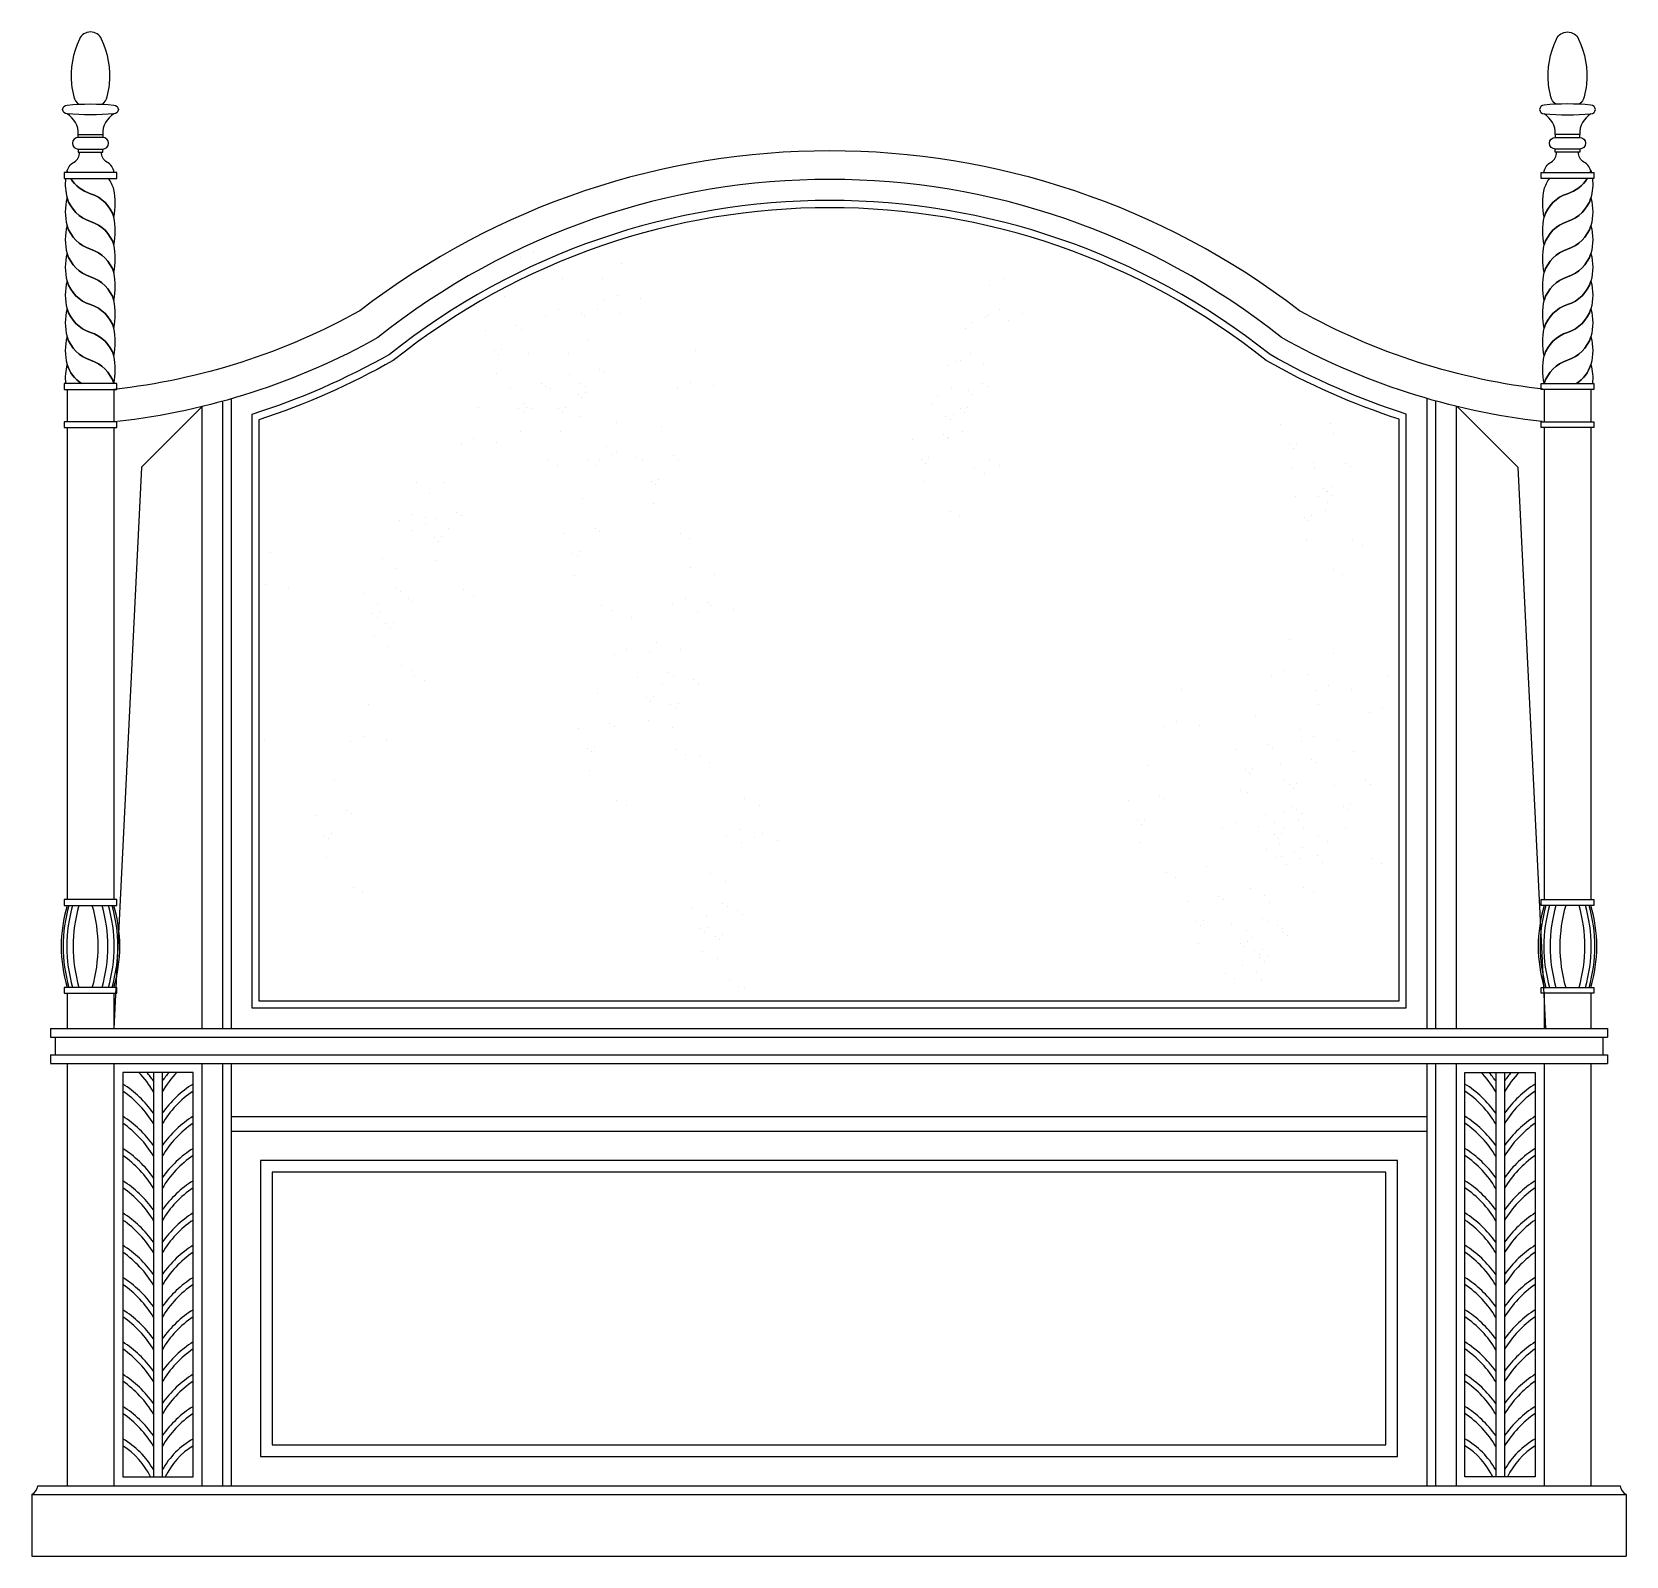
# Model space of a CAD drawing. Header units: metres. Extents: x -892 to 1828, y 5869 to 8469.
import ezdxf

# ---------------------------------------------------------------- set-up
doc = ezdxf.new("R2010")
doc.units = ezdxf.units.M
for name, color, linetype in [('2', 2, 'Continuous'), ('3', 3, 'Continuous'), ('4', 4, 'Continuous'), ('7', 7, 'Continuous'), ('BH', 3, 'Continuous')]:
    doc.layers.add(name, color=color, linetype=linetype)

msp = doc.modelspace()

# ---------------------------------------------------------------- linework, layer by layer
at = {"layer": '2'}
msp.add_line((-892.49, 5869.37), (1827.51, 5869.37), dxfattribs=at)
at = {"layer": '3'}
for p, q in [((-567.49, 7838.39), (-567.49, 6769.37)), ((1502.51, 7839.04), (1502.51, 6769.37)), ((-892.49, 5974.37), (756.9, 5974.37)), ((756.9, 5974.37), (1827.51, 5974.37))]:
    msp.add_line(p, q, dxfattribs=at)
for points in [[(-813.28, 8289.37), (-813.28, 8294.37), (-771.69, 8294.37), (-771.69, 8289.37)], [(-813.28, 8269.37), (-813.28, 8264.37), (-771.69, 8264.37), (-771.69, 8269.37)], [(1748.31, 8289.37), (1748.31, 8294.37), (1706.72, 8294.37), (1706.72, 8289.37)], [(1748.31, 8269.37), (1748.31, 8264.37), (1706.72, 8264.37), (1706.72, 8269.37)], [(-602.49, 7829.46), (-705.53, 7726.93), (-752.49, 6769.37)], [(1539.88, 7829.46), (1642.93, 7726.93), (1689.88, 6769.37)]]:
    msp.add_lwpolyline(points, dxfattribs=at)
for points in [[(1452.51, 6804.37), (1452.51, 7817.25, -0.05), (1220, 7918.72, 0.35), (-282.61, 7918.72, -0.05), (-517.49, 7816.51), (-517.49, 6804.37)], [(1440.51, 6816.37), (1440.51, 7808.47, -0.05), (1213.27, 7908.75, 0.35), (-275.87, 7908.75, -0.05), (-505.49, 7807.71), (-505.49, 6816.37)]]:
    msp.add_lwpolyline(points, format="xyb", close=True, dxfattribs=at)
at = {"layer": '4'}
for p, q in [((-813.28, 8264.37), (-813.28, 8264.37)), ((-771.69, 8264.37), (-771.69, 8264.37)), ((1706.72, 8264.37), (1706.72, 8264.37)), ((1748.31, 8264.37), (1748.31, 8264.37)), ((-832.49, 7859.37), (-832.49, 7804.37)), ((-752.49, 7859.37), (-752.49, 7804.37)), ((1687.51, 7859.37), (1687.51, 7804.37)), ((1767.51, 7859.37), (1767.51, 7804.37)), ((-602.49, 7829.46), (-602.49, 6769.37)), ((1537.51, 7830.02), (1537.51, 6769.37)), ((-832.49, 7794.37), (-832.49, 6989.37)), ((-752.49, 7794.37), (-752.49, 6989.37)), ((1687.51, 7794.37), (1687.51, 6989.37)), ((1767.51, 7794.37), (1767.51, 6989.37)), ((-832.49, 6829.37), (-832.49, 6769.37)), ((-752.49, 6829.37), (-752.49, 6769.37)), ((1687.51, 6829.37), (1687.51, 6769.37)), ((1767.51, 6829.37), (1767.51, 6769.37)), ((-860.49, 6769.37), (1795.51, 6769.37)), ((-860.49, 6769.37), (-860.49, 6754.37)), ((-852.49, 6754.37), (-852.49, 6724.37)), ((1787.51, 6754.37), (1787.51, 6724.37)), ((1795.51, 6769.37), (1795.51, 6754.37)), ((-860.49, 6724.37), (-860.49, 6710.02)), ((1795.51, 6724.37), (1795.51, 6709.37)), ((-860.49, 6709.37), (1795.51, 6709.37)), ((-832.49, 6709.37), (-832.49, 5989.37)), ((-752.49, 6709.37), (-752.49, 5989.37)), ((-602.49, 6709.37), (-602.49, 5989.37)), ((-552.49, 6709.37), (-552.49, 5989.37)), ((1487.51, 6709.37), (1487.51, 5989.37)), ((1537.51, 6709.37), (1537.51, 5989.37)), ((1687.51, 6709.37), (1687.51, 5989.37)), ((1767.51, 6709.37), (1767.51, 5989.37)), ((-882.49, 5989.37), (766.21, 5989.37)), ((766.21, 5989.37), (1817.51, 5989.37)), ((-892.49, 5974.37), (-892.49, 5869.37)), ((1827.51, 5974.37), (1827.51, 5869.37))]:
    msp.add_line(p, q, dxfattribs=at)
for points in [[(-772.72, 8345.76, 0.18), (-763.94, 8358.66, 0.03), (-759.88, 8379.82, 0.13), (-773.51, 8456.73, 0.66), (-811.46, 8456.73, 0.13), (-825.09, 8379.82, 0.03), (-821.03, 8358.66, 0.18), (-812.25, 8345.76)], [(1707.75, 8345.76, -0.18), (1698.97, 8358.66, -0.03), (1694.91, 8379.82, -0.13), (1708.54, 8456.73, -0.66), (1746.49, 8456.73, -0.13), (1760.12, 8379.82, -0.03), (1756.06, 8358.66, -0.18), (1747.28, 8345.76)], [(-832.49, 8229.37, -0.27), (-820.36, 8247.1, 0.27), (-811.15, 8264.37, 0.27)], [(-752.49, 8229.37, 0.27), (-764.61, 8247.1, -0.27), (-773.82, 8264.37, -0.27)], [(1689.88, 7859.37, -0.1), (1270.27, 7993.68, 0.34), (-332.87, 7993.68, -0.1), (-752.49, 7859.37)], [(1687.51, 8229.37, -0.27), (1699.64, 8247.1, 0.27), (1708.85, 8264.37, 0.27)], [(1767.51, 8229.37, 0.27), (1755.39, 8247.1, -0.27), (1746.18, 8264.37, -0.27)], [(1684.05, 7804.68, -0.1), (1239.6, 7947.84, 0.35), (-302.2, 7947.84, -0.1), (-746.65, 7804.68, -0.1)]]:
    msp.add_lwpolyline(points, format="xyb", dxfattribs=at)
for points in [[(-752.49, 8329.37, -0.04), (-832.49, 8329.37, -1), (-832.49, 8344.37, -0.05), (-752.49, 8344.37, -1)], [(1687.51, 8329.37, 0.04), (1767.51, 8329.37, 1), (1767.51, 8344.37, 0.05), (1687.51, 8344.37, 1)], [(-771.69, 8289.37), (-813.28, 8289.37, 1), (-813.28, 8269.37), (-771.69, 8269.37, 1)], [(1706.72, 8289.37), (1748.31, 8289.37, -1), (1748.31, 8269.37), (1706.72, 8269.37, -1)]]:
    msp.add_lwpolyline(points, format="xyb", close=True, dxfattribs=at)
for points in [[(-747.49, 8229.37), (-837.49, 8229.37), (-837.49, 8219.37), (-747.49, 8219.37)], [(1682.51, 8229.37), (1772.51, 8229.37), (1772.51, 8219.37), (1682.51, 8219.37)], [(-747.49, 7869.37), (-837.49, 7869.37), (-837.49, 7859.37), (-747.49, 7859.37)], [(1682.51, 7869.37), (1772.51, 7869.37), (1772.51, 7859.37), (1682.51, 7859.37)], [(-747.49, 7804.37), (-837.49, 7804.37), (-837.49, 7794.37), (-747.49, 7794.37)], [(1682.51, 7804.37), (1772.51, 7804.37), (1772.51, 7794.37), (1682.51, 7794.37)], [(-747.49, 6989.37), (-837.49, 6989.37), (-837.49, 6979.37), (-747.49, 6979.37)], [(1682.51, 6989.37), (1772.51, 6989.37), (1772.51, 6979.37), (1682.51, 6979.37)], [(-747.49, 6839.37), (-837.49, 6839.37), (-837.49, 6829.37), (-747.49, 6829.37)], [(1682.51, 6839.37), (1772.51, 6839.37), (1772.51, 6829.37), (1682.51, 6829.37)]]:
    msp.add_lwpolyline(points, close=True, dxfattribs=at)
for centre, radius, start, end in [((-851.41, 8296.21), 38.18, 357.23, 60.29), ((-733.56, 8296.21), 38.18, 119.71, 182.77), ((1668.59, 8296.21), 38.18, 357.23, 60.29), ((1786.44, 8296.21), 38.18, 119.71, 182.77), ((-590.97, 6909.37), 251.46, 163.84, 196.16), ((-994, 6909.37), 251.46, 343.84, 16.16), ((1929.03, 6909.37), 251.46, 163.84, 196.16), ((1526, 6909.37), 251.46, 343.84, 16.16), ((-903.47, 5992.52), 21.22, 301.17, 351.45), ((1838.5, 5992.52), 21.22, 188.55, 238.83)]:
    msp.add_arc(centre, radius, start, end, dxfattribs=at)
at = {"layer": '7'}
for p, q in [((-552.49, 7842.58), (-552.49, 6769.37)), ((1487.51, 7843.26), (1487.51, 6769.37)), ((-860.49, 6754.37), (1795.51, 6754.37)), ((-860.49, 6724.37), (1795.51, 6724.37)), ((-567.49, 6709.37), (-567.49, 5989.37)), ((1502.51, 6709.37), (1502.51, 5989.37)), ((-552.49, 6619.37), (1487.51, 6619.37)), ((-552.49, 6594.37), (1487.51, 6594.37)), ((1417.51, 6059.37), (1417.51, 6524.37))]:
    msp.add_line(p, q, dxfattribs=at)
for points in [[(-835.03, 8219.37, 0.09), (-832.49, 8185.98, 0.24), (-792.49, 8145.98, -0.24), (-752.49, 8105.98, 0.1), (-752.49, 8153.31, 0.24), (-792.49, 8193.31, -0.18), (-826.06, 8219.37)], [(-831.09, 8229.37, -0.02), (-832.49, 8233.31, 0.01), (-833.43, 8229.37, 0.01)], [(-826.06, 8219.37, 0.18), (-792.49, 8193.31, -0.24), (-752.49, 8153.31, 0.1), (-752.49, 8200.63, 0.09), (-762.23, 8219.37)], [(1770.06, 8219.37, -0.09), (1767.51, 8185.98, -0.24), (1727.51, 8145.98, 0.24), (1687.51, 8105.98, -0.1), (1687.51, 8153.31, -0.24), (1727.51, 8193.31, 0.18), (1761.09, 8219.37)], [(1761.09, 8219.37, -0.18), (1727.51, 8193.31, 0.24), (1687.51, 8153.31, -0.1), (1687.51, 8200.63, -0.09), (1697.26, 8219.37)], [(1766.12, 8229.37, 0.02), (1767.51, 8233.31, -0.01), (1768.46, 8229.37, -0.01)], [(-752.49, 7869.37, 0.24), (-792.49, 7909.37, -0.24), (-832.49, 7949.37, 0.13), (-832.49, 7902.05, 0.17), (-807.82, 7869.37)], [(1687.51, 7869.37, -0.24), (1727.51, 7909.37, 0.24), (1767.51, 7949.37, -0.13), (1767.51, 7902.05, -0.17), (1742.85, 7869.37)], [(-807.82, 7869.37, -0.17), (-832.49, 7902.05, 0.09), (-835.1, 7869.37)], [(1742.85, 7869.37, 0.17), (1767.51, 7902.05, -0.09), (1770.13, 7869.37)]]:
    msp.add_lwpolyline(points, format="xyb", dxfattribs=at)
for points in [[(-832.49, 8138.66, 0.24), (-792.49, 8098.66, -0.24), (-752.49, 8058.66, 0.1), (-752.49, 8105.98, 0.24), (-792.49, 8145.98, -0.24), (-832.49, 8185.98, 0.13)], [(1767.51, 8138.66, -0.24), (1727.51, 8098.66, 0.24), (1687.51, 8058.66, -0.1), (1687.51, 8105.98, -0.24), (1727.51, 8145.98, 0.24), (1767.51, 8185.98, -0.13)], [(-832.49, 8091.34, 0.24), (-792.49, 8051.34, -0.24), (-752.49, 8011.34, 0.1), (-752.49, 8058.66, 0.24), (-792.49, 8098.66, -0.24), (-832.49, 8138.66, 0.13)], [(1767.51, 8091.34, -0.24), (1727.51, 8051.34, 0.24), (1687.51, 8011.34, -0.1), (1687.51, 8058.66, -0.24), (1727.51, 8098.66, 0.24), (1767.51, 8138.66, -0.13)], [(-832.49, 8044.01, 0.24), (-792.49, 8004.01, -0.24), (-752.49, 7964.01, 0.1), (-752.49, 8011.34, 0.24), (-792.49, 8051.34, -0.24), (-832.49, 8091.34, 0.13)], [(1767.51, 8044.01, -0.24), (1727.51, 8004.01, 0.24), (1687.51, 7964.01, -0.1), (1687.51, 8011.34, -0.24), (1727.51, 8051.34, 0.24), (1767.51, 8091.34, -0.13)], [(-832.49, 7996.69, 0.24), (-792.49, 7956.69, -0.24), (-752.49, 7916.69, 0.1), (-752.49, 7964.01, 0.24), (-792.49, 8004.01, -0.24), (-832.49, 8044.01, 0.13)], [(1767.51, 7996.69, -0.24), (1727.51, 7956.69, 0.24), (1687.51, 7916.69, -0.1), (1687.51, 7964.01, -0.24), (1727.51, 8004.01, 0.24), (1767.51, 8044.01, -0.13)], [(-832.49, 7949.37, 0.24), (-792.49, 7909.37, -0.24), (-752.49, 7869.37, 0.1), (-752.49, 7916.69, 0.24), (-792.49, 7956.69, -0.24), (-832.49, 7996.69, 0.13)], [(1767.51, 7949.37, -0.24), (1727.51, 7909.37, 0.24), (1687.51, 7869.37, -0.1), (1687.51, 7916.69, -0.24), (1727.51, 7956.69, 0.24), (1767.51, 7996.69, -0.13)]]:
    msp.add_lwpolyline(points, format="xyb", close=True, dxfattribs=at)
for points in [[(-617.49, 6004.37), (-617.49, 6694.37), (-737.49, 6694.37), (-737.49, 6004.37)], [(1552.51, 6004.37), (1552.51, 6694.37), (1672.51, 6694.37), (1672.51, 6004.37)]]:
    msp.add_lwpolyline(points, close=True, dxfattribs=at)
for points in [[(1437.51, 6039.37), (1437.51, 6544.37), (-502.49, 6544.37), (-502.49, 6039.37), (1437.51, 6039.37)], [(1417.51, 6524.37), (-482.49, 6524.37), (-482.49, 6059.37), (1417.51, 6059.37)]]:
    msp.add_lwpolyline(points, dxfattribs=at)
at = {"layer": 'BH'}
for p, q in [((-58.25, 8084.68), (-58.25, 8084.68)), ((-36.48, 8093.79), (-36.48, 8093.79)), ((2.96, 8087.63), (2.96, 8087.63)), ((113.88, 8073.93), (113.88, 8073.93)), ((13.4, 8049.28), (13.4, 8049.28)), ((80.38, 8049.28), (80.38, 8049.28)), ((741.87, 8036.96), (741.87, 8036.96)), ((766.99, 8049.28), (766.99, 8049.28)), ((-86.59, 8018.73), (-86.59, 8018.73)), ((84.09, 8010.75), (84.09, 8010.75)), ((105.86, 8019.86), (105.86, 8019.86)), ((145.3, 8013.7), (145.3, 8013.7)), ((-16.39, 7986.11), (-16.39, 7986.11)), ((5.38, 7995.21), (5.38, 7995.21)), ((44.82, 7989.05), (44.82, 7989.05)), ((50.6, 7986.11), (50.6, 7986.11)), ((72.37, 7995.21), (72.37, 7995.21)), ((111.81, 7989.05), (111.81, 7989.05)), ((712.08, 7973.79), (712.08, 7973.79)), ((733.85, 7982.89), (733.85, 7982.89)), ((737.2, 7986.11), (737.2, 7986.11)), ((758.97, 7995.21), (758.97, 7995.21)), ((773.29, 7976.73), (773.29, 7976.73)), ((798.41, 7989.05), (798.41, 7989.05)), ((-118.41, 7959.45), (-118.41, 7959.45)), ((-65.62, 7967.98), (-65.62, 7967.98)), ((-57.19, 7962.39), (-57.19, 7962.39)), ((55.75, 7944.8), (55.75, 7944.8)), ((700, 7963.03), (700, 7963.03)), ((-103.62, 7924.96), (-103.62, 7924.96)), ((-96.31, 7918.73), (-96.31, 7918.73)), ((-90.95, 7927.34), (-90.95, 7927.34)), ((-44.72, 7920.16), (-44.72, 7920.16)), ((22.26, 7920.16), (22.26, 7920.16)), ((239.47, 7926.06), (239.47, 7926.06)), ((708.86, 7920.16), (708.86, 7920.16)), ((76.72, 7894.05), (76.72, 7894.05)), ((85.15, 7888.46), (85.15, 7888.46)), ((670.21, 7899.86), (670.21, 7899.86)), ((683.75, 7907.84), (683.75, 7907.84)), ((691.99, 7908.96), (691.99, 7908.96)), ((731.43, 7902.8), (731.43, 7902.8)), ((-100.22, 7886.98), (-100.22, 7886.98)), ((-76.54, 7860.88), (-76.54, 7860.88)), ((-23.76, 7869.41), (-23.76, 7869.41)), ((-15.33, 7863.82), (-15.33, 7863.82)), ((-9.55, 7860.88), (-9.55, 7860.88)), ((23.94, 7885.52), (23.94, 7885.52)), ((43.23, 7869.41), (43.23, 7869.41)), ((51.66, 7863.82), (51.66, 7863.82)), ((209.69, 7862.89), (209.69, 7862.89)), ((231.46, 7871.99), (231.46, 7871.99)), ((270.9, 7865.83), (270.9, 7865.83)), ((677.05, 7860.88), (677.05, 7860.88)), ((729.83, 7869.41), (729.83, 7869.41)), ((738.26, 7863.82), (738.26, 7863.82)), ((-54.1, 7836.21), (-54.1, 7836.21)), ((38.72, 7851.03), (38.72, 7851.03)), ((46.03, 7844.8), (46.03, 7844.8)), ((51.4, 7853.41), (51.4, 7853.41)), ((641.88, 7833.9), (641.88, 7833.9)), ((651.93, 7848.55), (651.93, 7848.55)), ((704.71, 7857.09), (704.71, 7857.09)), ((713.14, 7851.5), (713.14, 7851.5)), ((-130.42, 7828.99), (-130.42, 7828.99)), ((-130.42, 7828.99), (-130.42, 7828.99)), ((-61.76, 7826.38), (-61.76, 7826.38)), ((-54.45, 7820.15), (-54.45, 7820.15)), ((-49.08, 7828.76), (-49.08, 7828.76)), ((-37.74, 7827.54), (-37.74, 7827.54)), ((5.23, 7826.38), (5.23, 7826.38)), ((12.54, 7820.15), (12.54, 7820.15)), ((17.9, 7828.76), (17.9, 7828.76)), ((42.12, 7813.04), (42.12, 7813.04)), ((666.71, 7814.06), (666.71, 7814.06)), ((674.02, 7807.83), (674.02, 7807.83)), ((679.39, 7816.44), (679.39, 7816.44)), ((691.83, 7826.38), (691.83, 7826.38)), ((699.14, 7820.15), (699.14, 7820.15)), ((704.51, 7828.76), (704.51, 7828.76)), ((-58.36, 7788.4), (-58.36, 7788.4)), ((8.63, 7788.4), (8.63, 7788.4)), ((105.5, 7802.85), (105.5, 7802.85)), ((181.35, 7796.94), (181.35, 7796.94)), ((662.85, 7783.16), (662.85, 7783.16)), ((695.23, 7788.4), (695.23, 7788.4)), ((1238.05, 7799.27), (1238.05, 7799.27)), ((1323.32, 7801.28), (1323.32, 7801.28)), ((1328.48, 7784.62), (1328.48, 7784.62)), ((-160.21, 7765.82), (-160.21, 7765.82)), ((-160.21, 7765.82), (-160.21, 7765.82)), ((-138.43, 7774.92), (-138.43, 7774.92)), ((-138.43, 7774.92), (-138.43, 7774.92)), ((-98.99, 7768.76), (-98.99, 7768.76)), ((-98.99, 7768.76), (-98.99, 7768.76)), ((88.24, 7762.28), (88.24, 7762.28)), ((104.6, 7753.61), (104.6, 7753.61)), ((610.06, 7774.62), (610.06, 7774.62)), ((670.11, 7776.08), (670.11, 7776.08)), ((671.28, 7777.57), (671.28, 7777.57)), ((1252.84, 7764.77), (1252.84, 7764.77)), ((1260.15, 7758.54), (1260.15, 7758.54)), ((1265.51, 7767.15), (1265.51, 7767.15)), ((-12.24, 7737.64), (-12.24, 7737.64)), ((4.13, 7728.97), (4.13, 7728.97)), ((54.75, 7737.64), (54.75, 7737.64)), ((71.11, 7728.97), (71.11, 7728.97)), ((75.72, 7739.67), (75.72, 7739.67)), ((97.49, 7748.78), (97.49, 7748.78)), ((136.93, 7742.62), (136.93, 7742.62)), ((149.54, 7737.66), (149.54, 7737.66)), ((202.32, 7746.19), (202.32, 7746.19)), ((210.75, 7740.6), (210.75, 7740.6)), ((624.85, 7740.13), (624.85, 7740.13)), ((632.15, 7733.9), (632.15, 7733.9)), ((637.52, 7742.51), (637.52, 7742.51)), ((716.23, 7725.31), (716.23, 7725.31)), ((741.35, 7737.64), (741.35, 7737.64)), ((757.71, 7728.97), (757.71, 7728.97)), ((1256.24, 7726.79), (1256.24, 7726.79)), ((1294.99, 7735.33), (1294.99, 7735.33)), ((1296.67, 7725.34), (1296.67, 7725.34)), ((1349.45, 7733.87), (1349.45, 7733.87)), ((1357.88, 7728.28), (1357.88, 7728.28)), ((-235.44, 7699.81), (-235.44, 7699.81)), ((-188.54, 7699.86), (-188.54, 7699.86)), ((-188.54, 7699.86), (-188.54, 7699.86)), ((164.32, 7703.16), (164.32, 7703.16)), ((176.99, 7705.55), (176.99, 7705.55)), ((628.25, 7702.15), (628.25, 7702.15)), ((732.6, 7716.64), (732.6, 7716.64)), ((-213.53, 7682.46), (-213.53, 7682.46)), ((-213.53, 7682.46), (-213.53, 7682.46)), ((-213.53, 7682.46), (-213.53, 7682.46)), ((-213.53, 7682.46), (-213.53, 7682.46)), ((-213.53, 7682.46), (-213.53, 7682.46)), ((-213.53, 7682.46), (-213.53, 7682.46)), ((47.38, 7673.72), (47.38, 7673.72)), ((171.63, 7696.93), (171.63, 7696.93)), ((1263.17, 7676.05), (1263.17, 7676.05)), ((1302.36, 7676.03), (1302.36, 7676.03)), ((1311.45, 7690.84), (1311.45, 7690.84)), ((1315.96, 7684.58), (1315.96, 7684.58)), ((1318.76, 7684.61), (1318.76, 7684.61)), ((1324.12, 7693.22), (1324.12, 7693.22)), ((1324.39, 7678.99), (1324.39, 7678.99)), ((-243.46, 7645.74), (-243.46, 7645.74)), ((-167.58, 7649.12), (-167.58, 7649.12)), ((-167.58, 7649.12), (-167.58, 7649.12)), ((-159.15, 7643.53), (-159.15, 7643.53)), ((-159.15, 7643.53), (-159.15, 7643.53)), ((167.72, 7665.18), (167.72, 7665.18)), ((674.37, 7651.38), (674.37, 7651.38)), ((1290.63, 7643.94), (1290.63, 7643.94)), ((1314.85, 7652.86), (1314.85, 7652.86)), ((1318.72, 7667.36), (1318.72, 7667.36)), ((-265.23, 7636.64), (-265.23, 7636.64)), ((-243.31, 7619.29), (-243.31, 7619.29)), ((-243.31, 7619.29), (-243.31, 7619.29)), ((-243.31, 7619.29), (-243.31, 7619.29)), ((-243.31, 7619.29), (-243.31, 7619.29)), ((-243.31, 7619.29), (-243.31, 7619.29)), ((-243.31, 7619.29), (-243.31, 7619.29)), ((-221.54, 7628.39), (-221.54, 7628.39)), ((-221.54, 7628.39), (-221.54, 7628.39)), ((-221.54, 7628.39), (-221.54, 7628.39)), ((-221.54, 7628.39), (-221.54, 7628.39)), ((-221.54, 7628.39), (-221.54, 7628.39)), ((-221.54, 7628.39), (-221.54, 7628.39)), ((-220.36, 7640.58), (-220.36, 7640.58)), ((-220.36, 7640.58), (-220.36, 7640.58)), ((-204.02, 7639.58), (-204.02, 7639.58)), ((-182.1, 7622.23), (-182.1, 7622.23)), ((-182.1, 7622.23), (-182.1, 7622.23)), ((-182.1, 7622.23), (-182.1, 7622.23)), ((-182.1, 7622.23), (-182.1, 7622.23)), ((-182.1, 7622.23), (-182.1, 7622.23)), ((-182.1, 7622.23), (-182.1, 7622.23)), ((68.35, 7622.97), (68.35, 7622.97)), ((76.78, 7617.38), (76.78, 7617.38)), ((690.73, 7642.71), (690.73, 7642.71)), ((1277.96, 7641.55), (1277.96, 7641.55)), ((1285.26, 7635.32), (1285.26, 7635.32)), ((-205.57, 7606.09), (-205.57, 7606.09)), ((-205.57, 7606.09), (-205.57, 7606.09)), ((-198.27, 7599.86), (-198.27, 7599.86)), ((-198.27, 7599.86), (-198.27, 7599.86)), ((-192.9, 7608.47), (-192.9, 7608.47)), ((-192.9, 7608.47), (-192.9, 7608.47)), ((15.56, 7614.44), (15.56, 7614.44)), ((213.84, 7614.42), (213.84, 7614.42)), ((230.2, 7605.75), (230.2, 7605.75)), ((1281.36, 7603.57), (1281.36, 7603.57)), ((1360.97, 7602.1), (1360.97, 7602.1)), ((1377.33, 7593.43), (1377.33, 7593.43)), ((-485.5, 7580.74), (-485.5, 7580.74)), ((-293.56, 7570.68), (-293.56, 7570.68)), ((-202.17, 7568.11), (-202.17, 7568.11)), ((-202.17, 7568.11), (-202.17, 7568.11)), ((30.35, 7579.95), (30.35, 7579.95)), ((37.66, 7573.72), (37.66, 7573.72)), ((43.02, 7582.33), (43.02, 7582.33)), ((-271.65, 7553.34), (-271.65, 7553.34)), ((-271.65, 7553.34), (-271.65, 7553.34)), ((-271.65, 7553.34), (-271.65, 7553.34)), ((-271.65, 7553.34), (-271.65, 7553.34)), ((-271.65, 7553.34), (-271.65, 7553.34)), ((-271.65, 7553.34), (-271.65, 7553.34)), ((33.75, 7541.96), (33.75, 7541.96)), ((231.1, 7556.41), (231.1, 7556.41)), ((272.97, 7544.09), (272.97, 7544.09)), ((1327.48, 7552.81), (1327.48, 7552.81)), ((1343.84, 7544.14), (1343.84, 7544.14)), ((-493.51, 7526.67), (-493.51, 7526.67)), ((-454.07, 7520.51), (-454.07, 7520.51)), ((-325.38, 7511.4), (-325.38, 7511.4)), ((-272.6, 7519.93), (-272.6, 7519.93)), ((-264.17, 7514.34), (-264.17, 7514.34)), ((-156.06, 7517.34), (-156.06, 7517.34)), ((-156.06, 7517.34), (-156.06, 7517.34)), ((-139.69, 7508.67), (-139.69, 7508.67)), ((-139.69, 7508.67), (-139.69, 7508.67)), ((-303.47, 7494.05), (-303.47, 7494.05)), ((-303.47, 7494.05), (-303.47, 7494.05)), ((-303.47, 7494.05), (-303.47, 7494.05)), ((-303.47, 7494.05), (-303.47, 7494.05)), ((-303.47, 7494.05), (-303.47, 7494.05)), ((-303.47, 7494.05), (-303.47, 7494.05)), ((-250.68, 7502.59), (-250.68, 7502.59)), ((-250.68, 7502.59), (-250.68, 7502.59)), ((-250.68, 7502.59), (-250.68, 7502.59)), ((-250.68, 7502.59), (-250.68, 7502.59)), ((-250.68, 7502.59), (-250.68, 7502.59)), ((-250.68, 7502.59), (-250.68, 7502.59)), ((-242.25, 7497), (-242.25, 7497)), ((-242.25, 7497), (-242.25, 7497)), ((-242.25, 7497), (-242.25, 7497)), ((-242.25, 7497), (-242.25, 7497)), ((-242.25, 7497), (-242.25, 7497)), ((-242.25, 7497), (-242.25, 7497)), ((79.87, 7491.2), (79.87, 7491.2)), ((96.23, 7482.53), (96.23, 7482.53)), ((201.32, 7493.24), (201.32, 7493.24)), ((223.09, 7502.34), (223.09, 7502.34)), ((243.18, 7480.91), (243.18, 7480.91)), ((262.53, 7496.18), (262.53, 7496.18)), ((264.95, 7490.02), (264.95, 7490.02)), ((304.39, 7483.86), (304.39, 7483.86)), ((-310.6, 7476.91), (-310.6, 7476.91)), ((-303.29, 7470.68), (-303.29, 7470.68)), ((-297.92, 7479.29), (-297.92, 7479.29)), ((-288.68, 7459.56), (-288.68, 7459.56)), ((-288.68, 7459.56), (-288.68, 7459.56)), ((-288.68, 7459.56), (-288.68, 7459.56)), ((-288.68, 7459.56), (-288.68, 7459.56)), ((-288.68, 7459.56), (-288.68, 7459.56)), ((-288.68, 7459.56), (-288.68, 7459.56)), ((-281.37, 7453.33), (-281.37, 7453.33)), ((-281.37, 7453.33), (-281.37, 7453.33)), ((-281.37, 7453.33), (-281.37, 7453.33)), ((-281.37, 7453.33), (-281.37, 7453.33)), ((-281.37, 7453.33), (-281.37, 7453.33)), ((-281.37, 7453.33), (-281.37, 7453.33)), ((-276.01, 7461.94), (-276.01, 7461.94)), ((-276.01, 7461.94), (-276.01, 7461.94)), ((-276.01, 7461.94), (-276.01, 7461.94)), ((-276.01, 7461.94), (-276.01, 7461.94)), ((-276.01, 7461.94), (-276.01, 7461.94)), ((-276.01, 7461.94), (-276.01, 7461.94)), ((130.62, 7470.16), (130.62, 7470.16)), ((-307.2, 7438.93), (-307.2, 7438.93)), ((172.98, 7427.28), (172.98, 7427.28)), ((1252.63, 7433.19), (1252.63, 7433.19)), ((-285.28, 7421.58), (-285.28, 7421.58)), ((-285.28, 7421.58), (-285.28, 7421.58)), ((-285.28, 7421.58), (-285.28, 7421.58)), ((-285.28, 7421.58), (-285.28, 7421.58)), ((-285.28, 7421.58), (-285.28, 7421.58)), ((-285.28, 7421.58), (-285.28, 7421.58)), ((100.84, 7406.98), (100.84, 7406.98)), ((122.61, 7416.09), (122.61, 7416.09)), ((162.05, 7409.93), (162.05, 7409.93)), ((214.85, 7414.96), (214.85, 7414.96)), ((1327.99, 7408.55), (1327.99, 7408.55)), ((-261.08, 7388.16), (-261.08, 7388.16)), ((-244.71, 7379.49), (-244.71, 7379.49)), ((193.95, 7376.53), (193.95, 7376.53)), ((1244.62, 7379.12), (1244.62, 7379.12)), ((1284.06, 7372.96), (1284.06, 7372.96)), ((1420.1, 7371.58), (1420.1, 7371.58)), ((-239.16, 7370.82), (-239.16, 7370.82)), ((-239.16, 7370.82), (-239.16, 7370.82)), ((-239.16, 7370.82), (-239.16, 7370.82)), ((-239.16, 7370.82), (-239.16, 7370.82)), ((-239.16, 7370.82), (-239.16, 7370.82)), ((-239.16, 7370.82), (-239.16, 7370.82)), ((-222.8, 7362.14), (-222.8, 7362.14)), ((-222.8, 7362.14), (-222.8, 7362.14)), ((-222.8, 7362.14), (-222.8, 7362.14)), ((-222.8, 7362.14), (-222.8, 7362.14)), ((-222.8, 7362.14), (-222.8, 7362.14)), ((-222.8, 7362.14), (-222.8, 7362.14)), ((141.16, 7368), (141.16, 7368)), ((183.03, 7355.68), (183.03, 7355.68)), ((202.38, 7370.95), (202.38, 7370.95)), ((235.81, 7364.21), (235.81, 7364.21)), ((244.24, 7358.62), (244.24, 7358.62)), ((1068.42, 7346.94), (1068.42, 7346.94)), ((1222.85, 7370.02), (1222.85, 7370.02)), ((1298.21, 7345.37), (1298.21, 7345.37)), ((1319.98, 7354.48), (1319.98, 7354.48)), ((1359.42, 7348.32), (1359.42, 7348.32)), ((-318.79, 7321.86), (-318.79, 7321.86)), ((-318.79, 7321.86), (-318.79, 7321.86)), ((-318.79, 7321.86), (-318.79, 7321.86)), ((72.5, 7341.03), (72.5, 7341.03)), ((155.95, 7333.51), (155.95, 7333.51)), ((163.26, 7327.28), (163.26, 7327.28)), ((168.62, 7335.89), (168.62, 7335.89)), ((197.81, 7321.19), (197.81, 7321.19)), ((210.49, 7323.57), (210.49, 7323.57)), ((1302.87, 7322.29), (1302.87, 7322.29)), ((1412.08, 7317.51), (1412.08, 7317.51)), ((93.47, 7290.28), (93.47, 7290.28)), ((159.35, 7295.53), (159.35, 7295.53)), ((205.12, 7314.96), (205.12, 7314.96)), ((1060.41, 7292.87), (1060.41, 7292.87)), ((1194.51, 7304.06), (1194.51, 7304.06)), ((1390.31, 7308.41), (1390.31, 7308.41)), ((1451.52, 7311.35), (1451.52, 7311.35)), ((-326.81, 7267.79), (-326.81, 7267.79)), ((-326.81, 7267.79), (-326.81, 7267.79)), ((-326.81, 7267.79), (-326.81, 7267.79)), ((40.68, 7281.75), (40.68, 7281.75)), ((101.9, 7284.69), (101.9, 7284.69)), ((201.21, 7283.21), (201.21, 7283.21)), ((1038.64, 7283.76), (1038.64, 7283.76)), ((1099.85, 7286.71), (1099.85, 7286.71)), ((1269.87, 7279.42), (1269.87, 7279.42)), ((1294.86, 7268.22), (1294.86, 7268.22)), ((-494.77, 7260.42), (-494.77, 7260.42)), ((-348.58, 7258.69), (-348.58, 7258.69)), ((-348.58, 7258.69), (-348.58, 7258.69)), ((-348.58, 7258.69), (-348.58, 7258.69)), ((-287.37, 7261.63), (-287.37, 7261.63)), ((-287.37, 7261.63), (-287.37, 7261.63)), ((-287.37, 7261.63), (-287.37, 7261.63)), ((55.47, 7247.26), (55.47, 7247.26)), ((62.78, 7241.03), (62.78, 7241.03)), ((68.14, 7249.64), (68.14, 7249.64)), ((205.47, 7244.76), (205.47, 7244.76)), ((221.83, 7236.09), (221.83, 7236.09)), ((1162.69, 7244.78), (1162.69, 7244.78)), ((1215.48, 7253.32), (1215.48, 7253.32)), ((1223.91, 7247.73), (1223.91, 7247.73)), ((1273.09, 7259.12), (1273.09, 7259.12)), ((1334.3, 7262.06), (1334.3, 7262.06)), ((1361.97, 7242.46), (1361.97, 7242.46)), ((58.87, 7209.27), (58.87, 7209.27)), ((247.33, 7232.44), (247.33, 7232.44)), ((263.7, 7223.77), (263.7, 7223.77)), ((1010.3, 7217.81), (1010.3, 7217.81)), ((1177.48, 7210.29), (1177.48, 7210.29)), ((1190.15, 7212.67), (1190.15, 7212.67)), ((1238.05, 7220.14), (1238.05, 7220.14)), ((1290.84, 7228.67), (1290.84, 7228.67)), ((1299.27, 7223.08), (1299.27, 7223.08)), ((-376.92, 7192.74), (-376.92, 7192.74)), ((-376.92, 7192.74), (-376.92, 7192.74)), ((-376.92, 7192.74), (-376.92, 7192.74)), ((1184.79, 7204.06), (1184.79, 7204.06)), ((1244.75, 7193.17), (1244.75, 7193.17)), ((1252.84, 7185.65), (1252.84, 7185.65)), ((1265.51, 7188.03), (1265.51, 7188.03)), ((1330.16, 7183.17), (1330.16, 7183.17)), ((1382.94, 7191.71), (1382.94, 7191.71)), ((1391.37, 7186.12), (1391.37, 7186.12)), ((104.99, 7158.51), (104.99, 7158.51)), ((323.21, 7162.11), (323.21, 7162.11)), ((978.48, 7158.53), (978.48, 7158.53)), ((1031.27, 7167.06), (1031.27, 7167.06)), ((1039.7, 7161.47), (1039.7, 7161.47)), ((1168.9, 7174.43), (1168.9, 7174.43)), ((1180.88, 7172.31), (1180.88, 7172.31)), ((1260.15, 7179.42), (1260.15, 7179.42)), ((-408.73, 7133.45), (-408.73, 7133.45)), ((-408.73, 7133.45), (-408.73, 7133.45)), ((-408.73, 7133.45), (-408.73, 7133.45)), ((-355.95, 7141.99), (-355.95, 7141.99)), ((-355.95, 7141.99), (-355.95, 7141.99)), ((-355.95, 7141.99), (-355.95, 7141.99)), ((-347.52, 7136.4), (-347.52, 7136.4)), ((-347.52, 7136.4), (-347.52, 7136.4)), ((-347.52, 7136.4), (-347.52, 7136.4)), ((121.35, 7149.84), (121.35, 7149.84)), ((348.33, 7149.79), (348.33, 7149.79)), ((1005.94, 7126.42), (1005.94, 7126.42)), ((1212.93, 7133.89), (1212.93, 7133.89)), ((1244.26, 7137.47), (1244.26, 7137.47)), ((1256.24, 7147.66), (1256.24, 7147.66)), ((1265.72, 7142.42), (1265.72, 7142.42)), ((1274.15, 7136.83), (1274.15, 7136.83)), ((1344.94, 7148.68), (1344.94, 7148.68)), ((1352.25, 7142.45), (1352.25, 7142.45)), ((1357.62, 7151.06), (1357.62, 7151.06)), ((-381.28, 7101.34), (-381.28, 7101.34)), ((-381.28, 7101.34), (-381.28, 7101.34)), ((-381.28, 7101.34), (-381.28, 7101.34)), ((315.19, 7108.04), (315.19, 7108.04)), ((354.63, 7101.88), (354.63, 7101.88)), ((993.27, 7124.04), (993.27, 7124.04)), ((1000.58, 7117.81), (1000.58, 7117.81)), ((1139.11, 7111.26), (1139.11, 7111.26)), ((1160.89, 7120.36), (1160.89, 7120.36)), ((1200.33, 7114.2), (1200.33, 7114.2)), ((1227, 7121.54), (1227, 7121.54)), ((1227.72, 7099.39), (1227.72, 7099.39)), ((1240.39, 7101.77), (1240.39, 7101.77)), ((1243.36, 7112.87), (1243.36, 7112.87)), ((1269.38, 7125.14), (1269.38, 7125.14)), ((1277.75, 7112.82), (1277.75, 7112.82)), ((1348.34, 7110.7), (1348.34, 7110.7)), ((-393.95, 7098.96), (-393.95, 7098.96)), ((-393.95, 7098.96), (-393.95, 7098.96)), ((-393.95, 7098.96), (-393.95, 7098.96)), ((-386.64, 7092.73), (-386.64, 7092.73)), ((-386.64, 7092.73), (-386.64, 7092.73)), ((-386.64, 7092.73), (-386.64, 7092.73)), ((293.42, 7098.94), (293.42, 7098.94)), ((318.54, 7086.61), (318.54, 7086.61)), ((340.31, 7095.72), (340.31, 7095.72)), ((379.75, 7089.56), (379.75, 7089.56)), ((996.67, 7086.05), (996.67, 7086.05)), ((1214.47, 7074.29), (1214.47, 7074.29)), ((1235.03, 7093.16), (1235.03, 7093.16)), ((1236.25, 7083.4), (1236.25, 7083.4)), ((1275.69, 7077.24), (1275.69, 7077.24)), ((1302.36, 7096.9), (1302.36, 7096.9)), ((1318.72, 7088.23), (1318.72, 7088.23)), ((-390.55, 7060.98), (-390.55, 7060.98)), ((-390.55, 7060.98), (-390.55, 7060.98)), ((-390.55, 7060.98), (-390.55, 7060.98)), ((1110.78, 7045.31), (1110.78, 7045.31)), ((1231.12, 7061.41), (1231.12, 7061.41)), ((1239.59, 7061.97), (1239.59, 7061.97)), ((1247.97, 7049.65), (1247.97, 7049.65)), ((1261.37, 7071.07), (1261.37, 7071.07)), ((1269.74, 7058.75), (1269.74, 7058.75)), ((1300.81, 7064.91), (1300.81, 7064.91)), ((1309.18, 7052.59), (1309.18, 7052.59)), ((1394.46, 7059.93), (1394.46, 7059.93)), ((1410.82, 7051.26), (1410.82, 7051.26)), ((265.08, 7032.98), (265.08, 7032.98)), ((290.2, 7020.66), (290.2, 7020.66)), ((1042.79, 7035.29), (1042.79, 7035.29)), ((1059.15, 7026.62), (1059.15, 7026.62)), ((-344.43, 7010.21), (-344.43, 7010.21)), ((-344.43, 7010.21), (-344.43, 7010.21)), ((-344.43, 7010.21), (-344.43, 7010.21)), ((-328.07, 7001.54), (-328.07, 7001.54)), ((-328.07, 7001.54), (-328.07, 7001.54)), ((-328.07, 7001.54), (-328.07, 7001.54)), ((1131.75, 6994.56), (1131.75, 6994.56)), ((1186.14, 7008.34), (1186.14, 7008.34)), ((1211.26, 6996.02), (1211.26, 6996.02)), ((1277.24, 7010.65), (1277.24, 7010.65)), ((1293.6, 7001.98), (1293.6, 7001.98)), ((233.27, 6973.7), (233.27, 6973.7)), ((286.05, 6982.24), (286.05, 6982.24)), ((294.48, 6976.65), (294.48, 6976.65)), ((311.17, 6969.91), (311.17, 6969.91)), ((319.6, 6964.32), (319.6, 6964.32)), ((1078.96, 6986.02), (1078.96, 6986.02)), ((1140.18, 6988.97), (1140.18, 6988.97)), ((1219.63, 6983.7), (1219.63, 6983.7)), ((248.05, 6939.21), (248.05, 6939.21)), ((258.39, 6961.38), (258.39, 6961.38)), ((260.73, 6941.59), (260.73, 6941.59)), ((1093.75, 6951.53), (1093.75, 6951.53)), ((1101.05, 6945.3), (1101.05, 6945.3)), ((1106.42, 6953.91), (1106.42, 6953.91)), ((1154.32, 6949.06), (1154.32, 6949.06)), ((1179.44, 6936.74), (1179.44, 6936.74)), ((1207.1, 6957.59), (1207.1, 6957.59)), ((1215.53, 6952), (1215.53, 6952)), ((1232.22, 6945.27), (1232.22, 6945.27)), ((1240.65, 6939.68), (1240.65, 6939.68)), ((255.36, 6932.98), (255.36, 6932.98)), ((273.17, 6926.89), (273.17, 6926.89)), ((280.48, 6920.66), (280.48, 6920.66)), ((285.85, 6929.27), (285.85, 6929.27)), ((1097.15, 6913.55), (1097.15, 6913.55)), ((1169.11, 6914.57), (1169.11, 6914.57)), ((1181.78, 6916.95), (1181.78, 6916.95)), ((1187.81, 6924.42), (1187.81, 6924.42)), ((1240.6, 6932.95), (1240.6, 6932.95)), ((1249.03, 6927.36), (1249.03, 6927.36)), ((251.45, 6901.23), (251.45, 6901.23)), ((276.57, 6888.91), (276.57, 6888.91)), ((1176.41, 6908.34), (1176.41, 6908.34)), ((1194.23, 6902.24), (1194.23, 6902.24)), ((1201.53, 6896.01), (1201.53, 6896.01)), ((1202.6, 6889.92), (1202.6, 6889.92)), ((1206.9, 6904.63), (1206.9, 6904.63)), ((1209.91, 6883.69), (1209.91, 6883.69)), ((1215.27, 6892.3), (1215.27, 6892.3)), ((1143.27, 6862.79), (1143.27, 6862.79)), ((1172.51, 6876.58), (1172.51, 6876.58)), ((1197.63, 6864.26), (1197.63, 6864.26)), ((297.57, 6850.46), (297.57, 6850.46)), ((313.93, 6841.79), (313.93, 6841.79)), ((322.69, 6838.14), (322.69, 6838.14)), ((1159.63, 6854.11), (1159.63, 6854.11)), ((1206, 6851.94), (1206, 6851.94)), ((-684.99, 6694.37), (-684.99, 6004.37)), ((-669.99, 6694.37), (-669.99, 6004.37)), ((1605.01, 6694.37), (1605.01, 6004.37)), ((1620.01, 6694.37), (1620.01, 6004.37))]:
    msp.add_line(p, q, dxfattribs=at)
for centre, radius, start, end in [((-587.73, 6909.37), 251.46, 163.84, 196.16), ((-581.47, 6909.37), 251.46, 163.84, 196.16), ((-570.64, 6909.37), 251.46, 163.84, 196.16), ((-1030.93, 6909.37), 251.46, 343.84, 16.16), ((-1014.33, 6909.37), 251.46, 343.84, 16.16), ((-1003.5, 6909.37), 251.46, 343.84, 16.16), ((-997.24, 6909.37), 251.46, 343.84, 16.16), ((1932.27, 6909.37), 251.46, 163.84, 196.16), ((1938.53, 6909.37), 251.46, 163.84, 196.16), ((1949.36, 6909.37), 251.46, 163.84, 196.16), ((1965.96, 6909.37), 251.46, 163.84, 196.16), ((1505.67, 6909.37), 251.46, 343.84, 16.16), ((1516.5, 6909.37), 251.46, 343.84, 16.16), ((1522.76, 6909.37), 251.46, 343.84, 16.16), ((-837.81, 6571.22), 177.5, 30.57, 43.93), ((-837.81, 6571.22), 187.5, 35.41, 41.06), ((-517.16, 6571.22), 177.5, 136.07, 149.43), ((-517.16, 6571.22), 187.5, 138.94, 144.59), ((1452.19, 6571.22), 177.5, 30.57, 43.93), ((1452.19, 6571.22), 187.5, 35.41, 41.06), ((1772.84, 6571.22), 177.5, 136.07, 149.43), ((1772.84, 6571.22), 187.5, 138.94, 144.59), ((-837.81, 6516.22), 187.5, 35.41, 57.65), ((-517.16, 6516.22), 187.5, 122.35, 144.59), ((1452.19, 6516.22), 187.5, 35.41, 57.65), ((1772.84, 6516.22), 187.5, 122.35, 144.59), ((-837.81, 6516.22), 177.5, 30.57, 55.58), ((-517.16, 6516.22), 177.5, 124.42, 149.43), ((1452.19, 6516.22), 177.5, 30.57, 55.58), ((1772.84, 6516.22), 177.5, 124.42, 149.43), ((-837.81, 6461.22), 187.5, 35.41, 57.65), ((-517.16, 6461.22), 187.5, 122.35, 144.59), ((1452.19, 6461.22), 187.5, 35.41, 57.65), ((1772.84, 6461.22), 187.5, 122.35, 144.59), ((-837.81, 6461.22), 177.5, 30.57, 55.58), ((-517.16, 6461.22), 177.5, 124.42, 149.43), ((1452.19, 6461.22), 177.5, 30.57, 55.58), ((1772.84, 6461.22), 177.5, 124.42, 149.43), ((-837.81, 6406.22), 187.5, 35.41, 57.65), ((-517.16, 6406.22), 187.5, 122.35, 144.59), ((1452.19, 6406.22), 187.5, 35.41, 57.65), ((1772.84, 6406.22), 187.5, 122.35, 144.59), ((-837.81, 6406.22), 177.5, 30.57, 55.58), ((-517.16, 6406.22), 177.5, 124.42, 149.43), ((1452.19, 6406.22), 177.5, 30.57, 55.58), ((1772.84, 6406.22), 177.5, 124.42, 149.43), ((-837.81, 6351.22), 187.5, 35.41, 57.65), ((-517.16, 6351.22), 187.5, 122.35, 144.59), ((1452.19, 6351.22), 187.5, 35.41, 57.65), ((1772.84, 6351.22), 187.5, 122.35, 144.59), ((-837.81, 6351.22), 177.5, 30.57, 55.58), ((-517.16, 6351.22), 177.5, 124.42, 149.43), ((1452.19, 6351.22), 177.5, 30.57, 55.58), ((1772.84, 6351.22), 177.5, 124.42, 149.43), ((-837.81, 6296.22), 187.5, 35.41, 57.65), ((-517.16, 6296.22), 187.5, 122.35, 144.59), ((1452.19, 6296.22), 187.5, 35.41, 57.65), ((1772.84, 6296.22), 187.5, 122.35, 144.59), ((-837.81, 6296.22), 177.5, 30.57, 55.58), ((-517.16, 6296.22), 177.5, 124.42, 149.43), ((1452.19, 6296.22), 177.5, 30.57, 55.58), ((1772.84, 6296.22), 177.5, 124.42, 149.43), ((-837.81, 6241.22), 187.5, 35.41, 57.65), ((-517.16, 6241.22), 187.5, 122.35, 144.59), ((1452.19, 6241.22), 187.5, 35.41, 57.65), ((1772.84, 6241.22), 187.5, 122.35, 144.59), ((-837.81, 6241.22), 177.5, 30.57, 55.58), ((-517.16, 6241.22), 177.5, 124.42, 149.43), ((1452.19, 6241.22), 177.5, 30.57, 55.58), ((1772.84, 6241.22), 177.5, 124.42, 149.43), ((-837.81, 6186.22), 187.5, 35.41, 57.65), ((-517.16, 6186.22), 187.5, 122.35, 144.59), ((1452.19, 6186.22), 187.5, 35.41, 57.65), ((1772.84, 6186.22), 187.5, 122.35, 144.59), ((-837.81, 6186.22), 177.5, 30.57, 55.58), ((-517.16, 6186.22), 177.5, 124.42, 149.43), ((1452.19, 6186.22), 177.5, 30.57, 55.58), ((1772.84, 6186.22), 177.5, 124.42, 149.43), ((-837.81, 6131.22), 187.5, 35.41, 57.65), ((-517.16, 6131.22), 187.5, 122.35, 144.59), ((1452.19, 6131.22), 187.5, 35.41, 57.65), ((1772.84, 6131.22), 187.5, 122.35, 144.59), ((-837.81, 6131.22), 177.5, 30.57, 55.58), ((-517.16, 6131.22), 177.5, 124.42, 149.43), ((1452.19, 6131.22), 177.5, 30.57, 55.58), ((1772.84, 6131.22), 177.5, 124.42, 149.43), ((-837.81, 6076.22), 187.5, 35.41, 57.65), ((-517.16, 6076.22), 187.5, 122.35, 144.59), ((1452.19, 6076.22), 187.5, 35.41, 57.65), ((1772.84, 6076.22), 187.5, 122.35, 144.59), ((-837.81, 6076.22), 177.5, 30.57, 55.58), ((-517.16, 6076.22), 177.5, 124.42, 149.43), ((1452.19, 6076.22), 177.5, 30.57, 55.58), ((1772.84, 6076.22), 177.5, 124.42, 149.43), ((-837.81, 6021.22), 187.5, 35.41, 57.65), ((-517.16, 6021.22), 187.5, 122.35, 144.59), ((1452.19, 6021.22), 187.5, 35.41, 57.65), ((1772.84, 6021.22), 187.5, 122.35, 144.59), ((-837.81, 6021.22), 177.5, 30.57, 55.58), ((-517.16, 6021.22), 177.5, 124.42, 149.43), ((1452.19, 6021.22), 177.5, 30.57, 55.58), ((1772.84, 6021.22), 177.5, 124.42, 149.43), ((-837.81, 5966.22), 187.5, 35.41, 57.65), ((-517.16, 5966.22), 187.5, 122.35, 144.59), ((1452.19, 5966.22), 187.5, 35.41, 57.65), ((1772.84, 5966.22), 187.5, 122.35, 144.59), ((-837.81, 5966.22), 177.5, 30.57, 55.58), ((-517.16, 5966.22), 177.5, 124.42, 149.43), ((1452.19, 5966.22), 177.5, 30.57, 55.58), ((1772.84, 5966.22), 177.5, 124.42, 149.43), ((-805.47, 5949.44), 137.8, 29.03, 60.44), ((-549.5, 5949.44), 137.8, 119.56, 150.97), ((1484.53, 5949.44), 137.8, 29.03, 60.44), ((1740.5, 5949.44), 137.8, 119.56, 150.97), ((-805.47, 5949.44), 127.8, 25.46, 57.86), ((-549.5, 5949.44), 127.8, 122.14, 154.54), ((1484.53, 5949.44), 127.8, 25.46, 57.86), ((1740.5, 5949.44), 127.8, 122.14, 154.54)]:
    msp.add_arc(centre, radius, start, end, dxfattribs=at)

doc.saveas('drawing.dxf')
